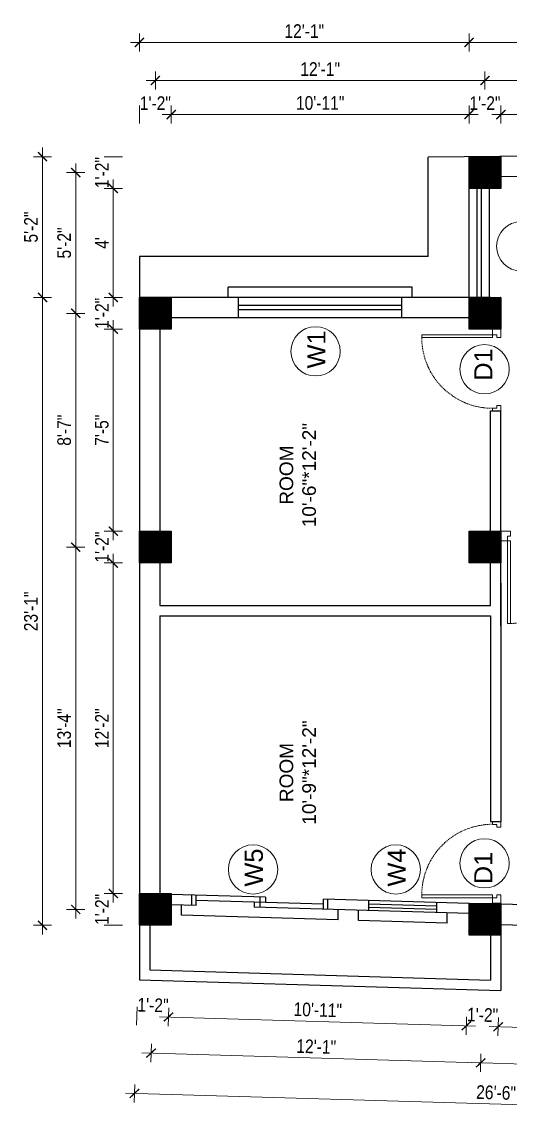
# Model space of a CAD drawing. Header units: inches. Extents: x -9985691 to 3643, y -3270716 to 4788.
# Drawn here: x -4968223.1 to -4968007.9, y -3264333.7 to -3263848.1 of the extents above; entities that cross this region are included whole.
import ezdxf

# ---------------------------------------------------------------- set-up
doc = ezdxf.new("R2010")
doc.units = ezdxf.units.IN
doc.header["$LTSCALE"] = 2
doc.header["$MEASUREMENT"] = 0
doc.header["$PDMODE"] = 34
doc.linetypes.add('HIDDEN', pattern=[0.375, 0.25, -0.125])
doc.layers.get('0').update_dxf_attribs({"linetype": 'CONTINUOUS'})
doc.layers.get('DEFPOINTS').update_dxf_attribs({"color": 141, "linetype": 'CONTINUOUS'})
doc.layers.add('A-Hatch', color=7, linetype='CONTINUOUS')
for name, color, linetype, lineweight in [('Annotate-Lite.w', 177, 'CONTINUOUS', 9), ('DIM 1-100', 4, 'CONTINUOUS', 13), ('Door-Window.w', 4, 'CONTINUOUS', 15), ('TEXT', 181, 'CONTINUOUS', 25)]:
    doc.layers.add(name, color=color, linetype=linetype, lineweight=lineweight)
doc.styles.add('arial.', font='arial.ttf')
doc.styles.add('gaurav', font='arial.ttf')
doc.styles.get("Standard").update_dxf_attribs({"font": 'ARIALN.TTF'})
doc.dimstyles.new('1 by 96', dxfattribs={"dimtxt": 6, "dimasz": 4, "dimexe": 4, "dimexo": 4, "dimgap": 2, "dimtad": 1, "dimdec": 0, "dimzin": 0, "dimdsep": 46, "dimlunit": 4, "dimtxsty": 'Standard', "dimblk": 'ARCHTICK', "dimcen": 0, "dimdle": 4, "dimadec": 0, "dimazin": 0, "dimtfac": 1, "dimtdec": 0, "dimtix": 1, "dimtofl": 0, "dimtmove": 1, "dimatfit": 3, "dimldrblk": 'ARCHTICK', "dimfxl": 4, "dimfxlon": 1, "dimtolj": 1, "dimtzin": 0, "dimlwd": -1, "dimlwe": -1, "dimarcsym": 0})

# ---------------------------------------------------------------- blocks, each defined once
blk = doc.blocks.new('3-0')
at = {"ltscale": 3}
for p, q in [((11063.05, 10097.68), (11065.97, 10099.9)), ((11065.25, 10097.81), (11066.71, 10098.92)), ((11065.97, 10099.9), (11066.71, 10098.92)), ((11063.05, 10097.68), (11064.53, 10095.73)), ((11065.99, 10096.84), (11064.53, 10095.73)), ((11065.99, 10096.84), (11065.25, 10097.81)), ((11085.5, 10074.13), (11110.32, 10092.96)), ((11086.24, 10073.15), (11111.05, 10091.97)), ((11111.05, 10091.97), (11110.32, 10092.96)), ((11086.24, 10073.15), (11085.5, 10074.13)), ((11084.04, 10073.02), (11082.57, 10071.91)), ((11082.57, 10071.91), (11084.79, 10068.98)), ((11084.04, 10073.02), (11084.78, 10072.04)), ((11084.78, 10072.04), (11086.24, 10073.15)), ((11084.79, 10068.98), (11087.72, 10071.2)), ((11087.72, 10071.2), (11086.24, 10073.15))]:
    blk.add_line(p, q, dxfattribs=at)
at = {"layer": 'Door-Window.w', "color": 9, "linetype": 'HIDDEN', "lineweight": 18}
blk.add_arc((11085.5, 10074.13), 31.16, 37.1906, 127.1465, dxfattribs=at)
blk = doc.blocks.new('*D837')
at = {"layer": 'DEFPOINTS', "color": 0, "ltscale": 0.5, "transparency": 16777216}
for p in [(-4968182.96, -3264232.14), (-4968171.43, -3264232.14), (-4968171.43, -3264246.14)]:
    blk.add_point(p, dxfattribs=at)
at = {"layer": 'DIM 1-100', "color": 0, "ltscale": 0.5, "transparency": 16777216}
for p, q in [((-4968178.96, -3264232.14), (-4968186.96, -3264232.14)), ((-4968178.96, -3264246.14), (-4968186.96, -3264246.14))]:
    blk.add_line(p, q, dxfattribs=at)
at = {"layer": 'DIM 1-100', "color": 0, "ltscale": 0.5, "transparency": 16777216, "insert": (-4968187.97, -3264239.14), "char_height": 6, "attachment_point": 5, "rotation": 90}
blk.add_mtext('\\A1;1\'-2"', dxfattribs=at)
blk = doc.blocks.new('_ArchTick')
at = {"color": 0, "linetype": 'ByBlock', "const_width": 0.15}
blk.add_lwpolyline([(-0.5, -0.5), (0.5, 0.5)], dxfattribs=at)
blk = doc.blocks.new('*D838')
at = {"layer": 'DEFPOINTS', "color": 0, "ltscale": 0.5, "transparency": 16777216}
for p in [(-4968182.96, -3264086.5), (-4968171.43, -3264086.5), (-4968171.43, -3264232.14)]:
    blk.add_point(p, dxfattribs=at)
at = {"layer": 'DIM 1-100', "color": 0, "ltscale": 0.5, "transparency": 16777216}
for p, q in [((-4968182.96, -3264236.14), (-4968182.96, -3264082.5)), ((-4968178.96, -3264086.5), (-4968186.96, -3264086.5)), ((-4968178.96, -3264232.14), (-4968186.96, -3264232.14))]:
    blk.add_line(p, q, dxfattribs=at)
at = {"layer": 'DIM 1-100', "color": 0, "ltscale": 0.5, "transparency": 16777216, "xscale": 4, "yscale": 4, "zscale": 4}
for p, rotation in [((-4968182.96, -3264086.5), 90), ((-4968182.96, -3264232.14), 270)]:
    blk.add_blockref('_ArchTick', p, dxfattribs=dict(at, rotation=rotation))
at = {"layer": 'DIM 1-100', "color": 0, "ltscale": 0.5, "transparency": 16777216, "insert": (-4968187.97, -3264159.32), "char_height": 6, "attachment_point": 5, "rotation": 90}
blk.add_mtext('\\A1;12\'-2"', dxfattribs=at)
blk = doc.blocks.new('*D839')
at = {"layer": 'DEFPOINTS', "color": 0, "ltscale": 0.5, "transparency": 16777216}
for p in [(-4968182.96, -3264072.5), (-4968171.43, -3264072.5), (-4968171.43, -3264086.5)]:
    blk.add_point(p, dxfattribs=at)
at = {"layer": 'DIM 1-100', "color": 0, "ltscale": 0.5, "transparency": 16777216}
for p, q in [((-4968178.96, -3264072.5), (-4968186.96, -3264072.5)), ((-4968178.96, -3264086.5), (-4968186.96, -3264086.5))]:
    blk.add_line(p, q, dxfattribs=at)
at = {"layer": 'DIM 1-100', "color": 0, "ltscale": 0.5, "transparency": 16777216, "insert": (-4968187.97, -3264079.5), "char_height": 6, "attachment_point": 5, "rotation": 90}
blk.add_mtext('\\A1;1\'-2"', dxfattribs=at)
blk = doc.blocks.new('*D840')
at = {"layer": 'DEFPOINTS', "color": 0, "ltscale": 0.5, "transparency": 16777216}
for p in [(-4968182.96, -3263983.5), (-4968171.43, -3263983.5), (-4968171.43, -3264072.5)]:
    blk.add_point(p, dxfattribs=at)
at = {"layer": 'DIM 1-100', "color": 0, "ltscale": 0.5, "transparency": 16777216}
for p, q in [((-4968182.96, -3264076.5), (-4968182.96, -3263979.5)), ((-4968178.96, -3263983.5), (-4968186.96, -3263983.5)), ((-4968178.96, -3264072.5), (-4968186.96, -3264072.5))]:
    blk.add_line(p, q, dxfattribs=at)
at = {"layer": 'DIM 1-100', "color": 0, "ltscale": 0.5, "transparency": 16777216, "xscale": 4, "yscale": 4, "zscale": 4}
for p, rotation in [((-4968182.96, -3263983.5), 90), ((-4968182.96, -3264072.5), 270)]:
    blk.add_blockref('_ArchTick', p, dxfattribs=dict(at, rotation=rotation))
at = {"layer": 'DIM 1-100', "color": 0, "ltscale": 0.5, "transparency": 16777216, "insert": (-4968188.01, -3264028), "char_height": 6, "attachment_point": 5, "rotation": 90}
blk.add_mtext('\\A1;7\'-5"', dxfattribs=at)
blk = doc.blocks.new('*D841')
at = {"layer": 'DEFPOINTS', "color": 0, "ltscale": 0.5, "transparency": 16777216}
for p in [(-4968182.96, -3263969.5), (-4968171.43, -3263969.5), (-4968171.43, -3263983.5)]:
    blk.add_point(p, dxfattribs=at)
at = {"layer": 'DIM 1-100', "color": 0, "ltscale": 0.5, "transparency": 16777216}
for p, q in [((-4968178.96, -3263969.5), (-4968186.96, -3263969.5)), ((-4968178.96, -3263983.5), (-4968186.96, -3263983.5))]:
    blk.add_line(p, q, dxfattribs=at)
at = {"layer": 'DIM 1-100', "color": 0, "ltscale": 0.5, "transparency": 16777216, "insert": (-4968187.97, -3263976.5), "char_height": 6, "attachment_point": 5, "rotation": 90}
blk.add_mtext('\\A1;1\'-2"', dxfattribs=at)
blk = doc.blocks.new('*D842')
at = {"layer": 'DEFPOINTS', "color": 0, "ltscale": 0.5, "transparency": 16777216}
for p in [(-4968182.96, -3263921.48), (-4968026.3, -3263921.48), (-4968171.43, -3263969.5)]:
    blk.add_point(p, dxfattribs=at)
at = {"layer": 'DIM 1-100', "color": 0, "ltscale": 0.5, "transparency": 16777216}
for p, q in [((-4968182.96, -3263973.5), (-4968182.96, -3263917.48)), ((-4968178.96, -3263921.48), (-4968186.96, -3263921.48)), ((-4968178.96, -3263969.5), (-4968186.96, -3263969.5))]:
    blk.add_line(p, q, dxfattribs=at)
at = {"layer": 'DIM 1-100', "color": 0, "ltscale": 0.5, "transparency": 16777216, "xscale": 4, "yscale": 4, "zscale": 4}
for p, rotation in [((-4968182.96, -3263921.48), 90), ((-4968182.96, -3263969.5), 270)]:
    blk.add_blockref('_ArchTick', p, dxfattribs=dict(at, rotation=rotation))
at = {"layer": 'DIM 1-100', "color": 0, "ltscale": 0.5, "transparency": 16777216, "insert": (-4968187.96, -3263945.49), "char_height": 6, "attachment_point": 5, "rotation": 90}
blk.add_mtext("\\A1;4'", dxfattribs=at)
blk = doc.blocks.new('*D843')
at = {"layer": 'DEFPOINTS', "color": 0, "ltscale": 0.5, "transparency": 16777216}
for p in [(-4968182.96, -3263907.48), (-4968026.3, -3263907.48), (-4968026.3, -3263921.48)]:
    blk.add_point(p, dxfattribs=at)
at = {"layer": 'DIM 1-100', "color": 0, "ltscale": 0.5, "transparency": 16777216}
for p, q in [((-4968178.96, -3263907.48), (-4968186.96, -3263907.48)), ((-4968178.96, -3263921.48), (-4968186.96, -3263921.48))]:
    blk.add_line(p, q, dxfattribs=at)
at = {"layer": 'DIM 1-100', "color": 0, "ltscale": 0.5, "transparency": 16777216, "insert": (-4968187.97, -3263914.48), "char_height": 6, "attachment_point": 5, "rotation": 90}
blk.add_mtext('\\A1;1\'-2"', dxfattribs=at)
blk = doc.blocks.new('*D844')
at = {"layer": 'DEFPOINTS', "color": 0, "ltscale": 0.5, "transparency": 16777216}
for p in [(-4968199.49, -3264079.5), (-4968164.43, -3264079.5), (-4968164.43, -3264239.14)]:
    blk.add_point(p, dxfattribs=at)
at = {"layer": 'DIM 1-100', "color": 0, "ltscale": 0.5, "transparency": 16777216}
for p, q in [((-4968195.49, -3264079.5), (-4968203.49, -3264079.5)), ((-4968199.49, -3264243.14), (-4968199.49, -3264075.5)), ((-4968195.49, -3264239.14), (-4968203.49, -3264239.14))]:
    blk.add_line(p, q, dxfattribs=at)
at = {"layer": 'DIM 1-100', "color": 0, "ltscale": 0.5, "transparency": 16777216, "xscale": 4, "yscale": 4, "zscale": 4}
for p, rotation in [((-4968199.49, -3264079.5), 90), ((-4968199.49, -3264239.14), 270)]:
    blk.add_blockref('_ArchTick', p, dxfattribs=dict(at, rotation=rotation))
at = {"layer": 'DIM 1-100', "color": 0, "ltscale": 0.5, "transparency": 16777216, "insert": (-4968204.55, -3264159.32), "char_height": 6, "attachment_point": 5, "rotation": 90}
blk.add_mtext('\\A1;13\'-4"', dxfattribs=at)
blk = doc.blocks.new('*D845')
at = {"layer": 'DEFPOINTS', "color": 0, "ltscale": 0.5, "transparency": 16777216}
for p in [(-4968199.49, -3263976.5), (-4968164.43, -3263976.5), (-4968164.43, -3264079.5)]:
    blk.add_point(p, dxfattribs=at)
at = {"layer": 'DIM 1-100', "color": 0, "ltscale": 0.5, "transparency": 16777216}
for p, q in [((-4968199.49, -3264083.5), (-4968199.49, -3263972.5)), ((-4968195.49, -3263976.5), (-4968203.49, -3263976.5)), ((-4968195.49, -3264079.5), (-4968203.49, -3264079.5))]:
    blk.add_line(p, q, dxfattribs=at)
at = {"layer": 'DIM 1-100', "color": 0, "ltscale": 0.5, "transparency": 16777216, "xscale": 4, "yscale": 4, "zscale": 4}
for p, rotation in [((-4968199.49, -3263976.5), 90), ((-4968199.49, -3264079.5), 270)]:
    blk.add_blockref('_ArchTick', p, dxfattribs=dict(at, rotation=rotation))
at = {"layer": 'DIM 1-100', "color": 0, "ltscale": 0.5, "transparency": 16777216, "insert": (-4968204.55, -3264028), "char_height": 6, "attachment_point": 5, "rotation": 90}
blk.add_mtext('\\A1;8\'-7"', dxfattribs=at)
blk = doc.blocks.new('*D846')
at = {"layer": 'DEFPOINTS', "color": 0, "ltscale": 0.5, "transparency": 16777216}
for p in [(-4968199.49, -3263914.48), (-4968019.3, -3263914.48), (-4968164.43, -3263976.5)]:
    blk.add_point(p, dxfattribs=at)
at = {"layer": 'DIM 1-100', "color": 0, "ltscale": 0.5, "transparency": 16777216}
for p, q in [((-4968195.49, -3263914.48), (-4968203.49, -3263914.48)), ((-4968199.49, -3263980.5), (-4968199.49, -3263910.48)), ((-4968195.49, -3263976.5), (-4968203.49, -3263976.5))]:
    blk.add_line(p, q, dxfattribs=at)
at = {"layer": 'DIM 1-100', "color": 0, "ltscale": 0.5, "transparency": 16777216, "xscale": 4, "yscale": 4, "zscale": 4}
for p, rotation in [((-4968199.49, -3263914.48), 90), ((-4968199.49, -3263976.5), 270)]:
    blk.add_blockref('_ArchTick', p, dxfattribs=dict(at, rotation=rotation))
at = {"layer": 'DIM 1-100', "color": 0, "ltscale": 0.5, "transparency": 16777216, "insert": (-4968204.55, -3263945.49), "char_height": 6, "attachment_point": 5, "rotation": 90}
blk.add_mtext('\\A1;5\'-2"', dxfattribs=at)
blk = doc.blocks.new('*D847')
at = {"layer": 'DEFPOINTS', "color": 0, "ltscale": 0.5, "transparency": 16777216}
for p in [(-4968171.43, -3263969.5), (-4968214.12, -3264246.14), (-4968171.43, -3264246.14)]:
    blk.add_point(p, dxfattribs=at)
at = {"layer": 'DIM 1-100', "color": 0, "ltscale": 0.5, "transparency": 16777216}
for p, q in [((-4968214.12, -3263965.5), (-4968214.12, -3264250.14)), ((-4968210.12, -3263969.5), (-4968218.12, -3263969.5)), ((-4968210.12, -3264246.14), (-4968218.12, -3264246.14))]:
    blk.add_line(p, q, dxfattribs=at)
at = {"layer": 'DIM 1-100', "color": 0, "ltscale": 0.5, "transparency": 16777216, "xscale": 4, "yscale": 4, "zscale": 4}
for p, rotation in [((-4968214.12, -3263969.5), 90), ((-4968214.12, -3264246.14), 270)]:
    blk.add_blockref('_ArchTick', p, dxfattribs=dict(at, rotation=rotation))
at = {"layer": 'DIM 1-100', "color": 0, "ltscale": 0.5, "transparency": 16777216, "insert": (-4968219.19, -3264107.82), "char_height": 6, "attachment_point": 5, "rotation": 90}
blk.add_mtext('\\A1;23\'-1"', dxfattribs=at)
blk = doc.blocks.new('*D848')
at = {"layer": 'DEFPOINTS', "color": 0, "ltscale": 0.5, "transparency": 16777216}
for p in [(-4968214.12, -3263907.48), (-4968026.3, -3263907.48), (-4968171.43, -3263969.5)]:
    blk.add_point(p, dxfattribs=at)
at = {"layer": 'DIM 1-100', "color": 0, "ltscale": 0.5, "transparency": 16777216}
for p, q in [((-4968214.12, -3263973.5), (-4968214.12, -3263903.48)), ((-4968210.12, -3263907.48), (-4968218.12, -3263907.48)), ((-4968210.12, -3263969.5), (-4968218.12, -3263969.5))]:
    blk.add_line(p, q, dxfattribs=at)
at = {"layer": 'DIM 1-100', "color": 0, "ltscale": 0.5, "transparency": 16777216, "xscale": 4, "yscale": 4, "zscale": 4}
for p, rotation in [((-4968214.12, -3263907.48), 90), ((-4968214.12, -3263969.5), 270)]:
    blk.add_blockref('_ArchTick', p, dxfattribs=dict(at, rotation=rotation))
at = {"layer": 'DIM 1-100', "color": 0, "ltscale": 0.5, "transparency": 16777216, "insert": (-4968219.19, -3263938.49), "char_height": 6, "attachment_point": 5, "rotation": 90}
blk.add_mtext('\\A1;5\'-2"', dxfattribs=at)
blk = doc.blocks.new('*D849')
at = {"layer": 'DEFPOINTS', "color": 0, "ltscale": 0.5, "transparency": 16777216}
for p in [(-4968026.3, -3264250.46), (-4968012.3, -3264250.87), (-4968027.49, -3264290.42)]:
    blk.add_point(p, dxfattribs=at)
at = {"layer": 'DIM 1-100', "color": 0, "ltscale": 0.5, "transparency": 16777216}
for p, q in [((-4968027.37, -3264286.42), (-4968027.61, -3264294.42)), ((-4968013.37, -3264286.83), (-4968013.61, -3264294.83))]:
    blk.add_line(p, q, dxfattribs=at)
at = {"layer": 'DIM 1-100', "color": 0, "ltscale": 0.5, "transparency": 16777216, "insert": (-4968020.34, -3264285.61), "char_height": 6, "attachment_point": 5, "rotation": 358.2969}
blk.add_mtext('\\A1;1\'-2"', dxfattribs=at)
blk = doc.blocks.new('*D850')
at = {"layer": 'DEFPOINTS', "color": 0, "ltscale": 0.5, "transparency": 16777216}
for p in [(-4968012.3, -3264250.87), (-4967867.3, -3264255.19), (-4967868.49, -3264295.14)]:
    blk.add_point(p, dxfattribs=at)
at = {"layer": 'DIM 1-100', "color": 0, "ltscale": 0.5, "transparency": 16777216}
for p, q in [((-4968013.37, -3264286.83), (-4968013.61, -3264294.83)), ((-4968017.48, -3264290.71), (-4967864.49, -3264295.26)), ((-4967868.37, -3264291.15), (-4967868.61, -3264299.14))]:
    blk.add_line(p, q, dxfattribs=at)
at = {"layer": 'DIM 1-100', "color": 0, "ltscale": 0.5, "transparency": 16777216, "xscale": 4, "yscale": 4, "zscale": 4}
for p, rotation in [((-4968013.49, -3264290.83), 178.2968649636043), ((-4967868.49, -3264295.14), 358.2968649636043)]:
    blk.add_blockref('_ArchTick', p, dxfattribs=dict(at, rotation=rotation))
at = {"layer": 'DIM 1-100', "color": 0, "ltscale": 0.5, "transparency": 16777216, "insert": (-4967940.84, -3264287.98), "char_height": 6, "attachment_point": 5, "rotation": 358.2969}
blk.add_mtext('\\A1;12\'-1"', dxfattribs=at)
blk = doc.blocks.new('*D852')
at = {"layer": 'DEFPOINTS', "color": 0, "ltscale": 0.5, "transparency": 16777216}
for p in [(-4968157.43, -3264246.14), (-4968026.3, -3264250.46), (-4968158.63, -3264286.52)]:
    blk.add_point(p, dxfattribs=at)
at = {"layer": 'DIM 1-100', "color": 0, "ltscale": 0.5, "transparency": 16777216}
for p, q in [((-4968158.51, -3264282.52), (-4968158.74, -3264290.52)), ((-4968023.49, -3264290.54), (-4968162.62, -3264286.4)), ((-4968027.37, -3264286.42), (-4968027.61, -3264294.42))]:
    blk.add_line(p, q, dxfattribs=at)
at = {"layer": 'DIM 1-100', "color": 0, "ltscale": 0.5, "transparency": 16777216, "xscale": 4, "yscale": 4, "zscale": 4}
for p, rotation in [((-4968158.63, -3264286.52), 178.2968649636043), ((-4968027.49, -3264290.42), 358.2968649636043)]:
    blk.add_blockref('_ArchTick', p, dxfattribs=dict(at, rotation=rotation))
at = {"layer": 'DIM 1-100', "color": 0, "ltscale": 0.5, "transparency": 16777216, "insert": (-4968092.91, -3264283.41), "char_height": 6, "attachment_point": 5, "rotation": 358.2969}
blk.add_mtext('\\A1;10\'-11"', dxfattribs=at)
blk = doc.blocks.new('*D853')
at = {"layer": 'DEFPOINTS', "color": 0, "ltscale": 0.5, "transparency": 16777216}
for p in [(-4968171.43, -3264246.14), (-4968157.43, -3264246.14), (-4968172.61, -3264286.1)]:
    blk.add_point(p, dxfattribs=at)
at = {"layer": 'DIM 1-100', "color": 0, "ltscale": 0.5, "transparency": 16777216}
for p, q in [((-4968172.49, -3264282.1), (-4968172.73, -3264290.1)), ((-4968158.51, -3264282.52), (-4968158.74, -3264290.52))]:
    blk.add_line(p, q, dxfattribs=at)
at = {"layer": 'DIM 1-100', "color": 0, "ltscale": 0.5, "transparency": 16777216, "insert": (-4968165.47, -3264281.3), "char_height": 6, "attachment_point": 5, "rotation": 358.2969}
blk.add_mtext('\\A1;1\'-2"', dxfattribs=at)
blk = doc.blocks.new('*D854')
at = {"layer": 'DEFPOINTS', "color": 0, "ltscale": 0.5, "transparency": 16777216}
for p in [(-4968019.3, -3264243.46), (-4967860.3, -3264248.19), (-4968021.18, -3264306.74)]:
    blk.add_point(p, dxfattribs=at)
at = {"layer": 'DIM 1-100', "color": 0, "ltscale": 0.5, "transparency": 16777216}
for p, q in [((-4968021.06, -3264302.74), (-4968021.3, -3264310.74)), ((-4967858.18, -3264311.59), (-4968025.18, -3264306.62)), ((-4967862.06, -3264307.47), (-4967862.3, -3264315.47))]:
    blk.add_line(p, q, dxfattribs=at)
at = {"layer": 'DIM 1-100', "color": 0, "ltscale": 0.5, "transparency": 16777216, "xscale": 4, "yscale": 4, "zscale": 4}
for p, rotation in [((-4968021.18, -3264306.74), 178.2968649667786), ((-4967862.18, -3264311.47), 358.2968649667786)]:
    blk.add_blockref('_ArchTick', p, dxfattribs=dict(at, rotation=rotation))
at = {"layer": 'DIM 1-100', "color": 0, "ltscale": 0.5, "transparency": 16777216, "insert": (-4967941.53, -3264304.04), "char_height": 6, "attachment_point": 5, "rotation": 358.2969}
blk.add_mtext('\\A1;13\'-3"', dxfattribs=at)
blk = doc.blocks.new('*D855')
at = {"layer": 'DEFPOINTS', "color": 0, "ltscale": 0.5, "transparency": 16777216}
for p in [(-4968164.43, -3264239.14), (-4968019.3, -3264243.46), (-4968166.31, -3264302.43)]:
    blk.add_point(p, dxfattribs=at)
at = {"layer": 'DIM 1-100', "color": 0, "ltscale": 0.5, "transparency": 16777216}
for p, q in [((-4968166.19, -3264298.43), (-4968166.43, -3264306.42)), ((-4968017.18, -3264306.86), (-4968170.31, -3264302.31)), ((-4968021.06, -3264302.74), (-4968021.3, -3264310.74))]:
    blk.add_line(p, q, dxfattribs=at)
at = {"layer": 'DIM 1-100', "color": 0, "ltscale": 0.5, "transparency": 16777216, "xscale": 4, "yscale": 4, "zscale": 4}
for p, rotation in [((-4968166.31, -3264302.43), 178.2968649636043), ((-4968021.18, -3264306.74), 358.2968649636043)]:
    blk.add_blockref('_ArchTick', p, dxfattribs=dict(at, rotation=rotation))
at = {"layer": 'DIM 1-100', "color": 0, "ltscale": 0.5, "transparency": 16777216, "insert": (-4968093.59, -3264299.57), "char_height": 6, "attachment_point": 5, "rotation": 358.2969}
blk.add_mtext('\\A1;12\'-1"', dxfattribs=at)
blk = doc.blocks.new('*D856')
at = {"layer": 'DEFPOINTS', "color": 0, "ltscale": 0.5, "transparency": 16777216}
for p in [(-4968171.43, -3264246.14), (-4967853.3, -3264255.6), (-4967855.5, -3264329.67)]:
    blk.add_point(p, dxfattribs=at)
at = {"layer": 'DIM 1-100', "color": 0, "ltscale": 0.5, "transparency": 16777216}
for p, q in [((-4968173.51, -3264316.21), (-4968173.75, -3264324.21)), ((-4968177.63, -3264320.09), (-4967851.5, -3264329.79)), ((-4967855.38, -3264325.67), (-4967855.62, -3264333.67))]:
    blk.add_line(p, q, dxfattribs=at)
at = {"layer": 'DIM 1-100', "color": 0, "ltscale": 0.5, "transparency": 16777216, "xscale": 4, "yscale": 4, "zscale": 4}
for p, rotation in [((-4968173.63, -3264320.21), 178.2968649667986), ((-4967855.5, -3264329.67), 358.2968649667986)]:
    blk.add_blockref('_ArchTick', p, dxfattribs=dict(at, rotation=rotation))
at = {"layer": 'DIM 1-100', "color": 0, "ltscale": 0.5, "transparency": 16777216, "insert": (-4968014.41, -3264319.88), "char_height": 6, "attachment_point": 5, "rotation": 358.2969}
blk.add_mtext('\\A1;26\'-6"', dxfattribs=at)
blk = doc.blocks.new('*D866')
at = {"layer": 'DEFPOINTS', "color": 0, "ltscale": 0.5, "transparency": 16777216}
for p in [(-4968012.3, -3263888.9), (-4968012.3, -3263907.48), (-4967867.3, -3263906.25)]:
    blk.add_point(p, dxfattribs=at)
at = {"layer": 'DIM 1-100', "color": 0, "ltscale": 0.5, "transparency": 16777216}
for p, q in [((-4968012.3, -3263892.9), (-4968012.3, -3263884.9)), ((-4967867.3, -3263892.9), (-4967867.3, -3263884.9)), ((-4967863.3, -3263888.9), (-4968016.3, -3263888.9))]:
    blk.add_line(p, q, dxfattribs=at)
at = {"layer": 'DIM 1-100', "color": 0, "ltscale": 0.5, "transparency": 16777216, "xscale": 4, "yscale": 4, "zscale": 4, "rotation": 180}
blk.add_blockref('_ArchTick', (-4968012.3, -3263888.9), dxfattribs=at)
at = {"layer": 'DIM 1-100', "color": 0, "ltscale": 0.5, "transparency": 16777216, "xscale": 4, "yscale": 4, "zscale": 4}
blk.add_blockref('_ArchTick', (-4967867.3, -3263888.9), dxfattribs=at)
at = {"layer": 'DIM 1-100', "color": 0, "ltscale": 0.5, "transparency": 16777216, "insert": (-4967939.8, -3263883.89), "char_height": 6, "attachment_point": 5}
blk.add_mtext('\\A1;12\'-1"', dxfattribs=at)
blk = doc.blocks.new('*D867')
at = {"layer": 'DEFPOINTS', "color": 0, "ltscale": 0.5, "transparency": 16777216}
for p in [(-4968026.3, -3263888.9), (-4968026.3, -3263907.48), (-4968012.3, -3263907.48)]:
    blk.add_point(p, dxfattribs=at)
at = {"layer": 'DIM 1-100', "color": 0, "ltscale": 0.5, "transparency": 16777216}
for p, q in [((-4968026.3, -3263892.9), (-4968026.3, -3263884.9)), ((-4968012.3, -3263892.9), (-4968012.3, -3263884.9))]:
    blk.add_line(p, q, dxfattribs=at)
at = {"layer": 'DIM 1-100', "color": 0, "ltscale": 0.5, "transparency": 16777216, "insert": (-4968019.3, -3263883.89), "char_height": 6, "attachment_point": 5}
blk.add_mtext('\\A1;1\'-2"', dxfattribs=at)
blk = doc.blocks.new('*D868')
at = {"layer": 'DEFPOINTS', "color": 0, "ltscale": 0.5, "transparency": 16777216}
for p in [(-4968157.43, -3263888.9), (-4968026.3, -3263907.48), (-4968157.43, -3263969.5)]:
    blk.add_point(p, dxfattribs=at)
at = {"layer": 'DIM 1-100', "color": 0, "ltscale": 0.5, "transparency": 16777216}
for p, q in [((-4968157.43, -3263892.9), (-4968157.43, -3263884.9)), ((-4968026.3, -3263892.9), (-4968026.3, -3263884.9)), ((-4968022.3, -3263888.9), (-4968161.43, -3263888.9))]:
    blk.add_line(p, q, dxfattribs=at)
at = {"layer": 'DIM 1-100', "color": 0, "ltscale": 0.5, "transparency": 16777216, "xscale": 4, "yscale": 4, "zscale": 4, "rotation": 180}
blk.add_blockref('_ArchTick', (-4968157.43, -3263888.9), dxfattribs=at)
at = {"layer": 'DIM 1-100', "color": 0, "ltscale": 0.5, "transparency": 16777216, "xscale": 4, "yscale": 4, "zscale": 4}
blk.add_blockref('_ArchTick', (-4968026.3, -3263888.9), dxfattribs=at)
at = {"layer": 'DIM 1-100', "color": 0, "ltscale": 0.5, "transparency": 16777216, "insert": (-4968091.86, -3263883.84), "char_height": 6, "attachment_point": 5}
blk.add_mtext('\\A1;10\'-11"', dxfattribs=at)
blk = doc.blocks.new('*D869')
at = {"layer": 'DEFPOINTS', "color": 0, "ltscale": 0.5, "transparency": 16777216}
for p in [(-4968171.43, -3263888.9), (-4968171.43, -3263969.5), (-4968157.43, -3263969.5)]:
    blk.add_point(p, dxfattribs=at)
at = {"layer": 'DIM 1-100', "color": 0, "ltscale": 0.5, "transparency": 16777216}
for p, q in [((-4968171.43, -3263892.9), (-4968171.43, -3263884.9)), ((-4968157.43, -3263892.9), (-4968157.43, -3263884.9))]:
    blk.add_line(p, q, dxfattribs=at)
at = {"layer": 'DIM 1-100', "color": 0, "ltscale": 0.5, "transparency": 16777216, "insert": (-4968164.43, -3263883.89), "char_height": 6, "attachment_point": 5}
blk.add_mtext('\\A1;1\'-2"', dxfattribs=at)
blk = doc.blocks.new('*D870')
at = {"layer": 'DEFPOINTS', "color": 0, "ltscale": 0.5, "transparency": 16777216}
for p in [(-4968019.3, -3263873.88), (-4968019.3, -3263914.48), (-4967860.3, -3263913.25)]:
    blk.add_point(p, dxfattribs=at)
at = {"layer": 'DIM 1-100', "color": 0, "ltscale": 0.5, "transparency": 16777216}
for p, q in [((-4968019.3, -3263877.88), (-4968019.3, -3263869.88)), ((-4967860.3, -3263877.88), (-4967860.3, -3263869.88)), ((-4967856.3, -3263873.88), (-4968023.3, -3263873.88))]:
    blk.add_line(p, q, dxfattribs=at)
at = {"layer": 'DIM 1-100', "color": 0, "ltscale": 0.5, "transparency": 16777216, "xscale": 4, "yscale": 4, "zscale": 4, "rotation": 180}
blk.add_blockref('_ArchTick', (-4968019.3, -3263873.88), dxfattribs=at)
at = {"layer": 'DIM 1-100', "color": 0, "ltscale": 0.5, "transparency": 16777216, "xscale": 4, "yscale": 4, "zscale": 4}
blk.add_blockref('_ArchTick', (-4967860.3, -3263873.88), dxfattribs=at)
at = {"layer": 'DIM 1-100', "color": 0, "ltscale": 0.5, "transparency": 16777216, "insert": (-4967939.8, -3263868.81), "char_height": 6, "attachment_point": 5}
blk.add_mtext('\\A1;13\'-3"', dxfattribs=at)
blk = doc.blocks.new('*D871')
at = {"layer": 'DEFPOINTS', "color": 0, "ltscale": 0.5, "transparency": 16777216}
for p in [(-4968164.43, -3263873.88), (-4968019.3, -3263914.48), (-4968164.43, -3263976.5)]:
    blk.add_point(p, dxfattribs=at)
at = {"layer": 'DIM 1-100', "color": 0, "ltscale": 0.5, "transparency": 16777216}
for p, q in [((-4968164.43, -3263877.88), (-4968164.43, -3263869.88)), ((-4968019.3, -3263877.88), (-4968019.3, -3263869.88)), ((-4968015.3, -3263873.88), (-4968168.43, -3263873.88))]:
    blk.add_line(p, q, dxfattribs=at)
at = {"layer": 'DIM 1-100', "color": 0, "ltscale": 0.5, "transparency": 16777216, "xscale": 4, "yscale": 4, "zscale": 4, "rotation": 180}
blk.add_blockref('_ArchTick', (-4968164.43, -3263873.88), dxfattribs=at)
at = {"layer": 'DIM 1-100', "color": 0, "ltscale": 0.5, "transparency": 16777216, "xscale": 4, "yscale": 4, "zscale": 4}
blk.add_blockref('_ArchTick', (-4968019.3, -3263873.88), dxfattribs=at)
at = {"layer": 'DIM 1-100', "color": 0, "ltscale": 0.5, "transparency": 16777216, "insert": (-4968091.86, -3263868.86), "char_height": 6, "attachment_point": 5}
blk.add_mtext('\\A1;12\'-1"', dxfattribs=at)
blk = doc.blocks.new('*D872')
at = {"layer": 'DEFPOINTS', "color": 0, "ltscale": 0.5, "transparency": 16777216}
for p in [(-4968026.3, -3263857.15), (-4968026.3, -3263907.48), (-4967853.3, -3263906.15)]:
    blk.add_point(p, dxfattribs=at)
at = {"layer": 'DIM 1-100', "color": 0, "ltscale": 0.5, "transparency": 16777216}
for p, q in [((-4968026.3, -3263861.15), (-4968026.3, -3263853.15)), ((-4967853.3, -3263861.15), (-4967853.3, -3263853.15)), ((-4967849.3, -3263857.15), (-4968030.3, -3263857.15))]:
    blk.add_line(p, q, dxfattribs=at)
at = {"layer": 'DIM 1-100', "color": 0, "ltscale": 0.5, "transparency": 16777216, "xscale": 4, "yscale": 4, "zscale": 4, "rotation": 180}
blk.add_blockref('_ArchTick', (-4968026.3, -3263857.15), dxfattribs=at)
at = {"layer": 'DIM 1-100', "color": 0, "ltscale": 0.5, "transparency": 16777216, "xscale": 4, "yscale": 4, "zscale": 4}
blk.add_blockref('_ArchTick', (-4967853.3, -3263857.15), dxfattribs=at)
at = {"layer": 'DIM 1-100', "color": 0, "ltscale": 0.5, "transparency": 16777216, "insert": (-4967939.8, -3263852.09), "char_height": 6, "attachment_point": 5}
blk.add_mtext('\\A1;14\'-5"', dxfattribs=at)
blk = doc.blocks.new('*D873')
at = {"layer": 'DEFPOINTS', "color": 0, "ltscale": 0.5, "transparency": 16777216}
for p in [(-4968171.43, -3263857.15), (-4968026.3, -3263907.48), (-4968171.43, -3263969.5)]:
    blk.add_point(p, dxfattribs=at)
at = {"layer": 'DIM 1-100', "color": 0, "ltscale": 0.5, "transparency": 16777216}
for p, q in [((-4968171.43, -3263861.15), (-4968171.43, -3263853.15)), ((-4968026.3, -3263861.15), (-4968026.3, -3263853.15)), ((-4968022.3, -3263857.15), (-4968175.43, -3263857.15))]:
    blk.add_line(p, q, dxfattribs=at)
at = {"layer": 'DIM 1-100', "color": 0, "ltscale": 0.5, "transparency": 16777216, "xscale": 4, "yscale": 4, "zscale": 4, "rotation": 180}
blk.add_blockref('_ArchTick', (-4968171.43, -3263857.15), dxfattribs=at)
at = {"layer": 'DIM 1-100', "color": 0, "ltscale": 0.5, "transparency": 16777216, "xscale": 4, "yscale": 4, "zscale": 4}
blk.add_blockref('_ArchTick', (-4968026.3, -3263857.15), dxfattribs=at)
at = {"layer": 'DIM 1-100', "color": 0, "ltscale": 0.5, "transparency": 16777216, "insert": (-4968098.86, -3263852.14), "char_height": 6, "attachment_point": 5}
blk.add_mtext('\\A1;12\'-1"', dxfattribs=at)

msp = doc.modelspace()

# ---------------------------------------------------------------- hatches: boundary and pattern name
at = {"layer": 'A-Hatch', "ltscale": 0.5}
h = msp.add_hatch(dxfattribs=at)
h.set_pattern_fill('ANSI31', color=256, angle=90)
h.set_pattern_definition([(135, (-8232697.6284, 1711187.40027), (-0.0883883476483, -0.0883883476483), [])])
h.paths.add_polyline_path([(-4968026.3, -3263907.48), (-4968026.3, -3263921.48), (-4968012.3, -3263921.48), (-4968012.3, -3263907.48)])
h = msp.add_hatch(dxfattribs=at)
h.set_pattern_fill('ANSI31', color=256, angle=90)
h.set_pattern_definition([(135, (-8232842.75536, 1711125.37442), (-0.0883883476483, -0.0883883476483), [])])
h.paths.add_polyline_path([(-4968171.43, -3263969.5), (-4968171.43, -3263983.5), (-4968157.43, -3263983.5), (-4968157.43, -3263969.5)])
h = msp.add_hatch(dxfattribs=at)
h.set_pattern_fill('ANSI31', color=256, angle=90)
h.set_pattern_definition([(135, (-8232697.6284, 1711125.37442), (-0.0883883476483, -0.0883883476483), [])])
h.paths.add_polyline_path([(-4968026.3, -3263969.5), (-4968026.3, -3263983.5), (-4968012.3, -3263983.5), (-4968012.3, -3263969.5)])
h = msp.add_hatch(dxfattribs=at)
h.set_pattern_fill('ANSI31', color=256, angle=90)
h.set_pattern_definition([(135, (-8232842.75536, 1711022.37442), (-0.0883883476483, -0.0883883476483), [])])
h.paths.add_polyline_path([(-4968171.43, -3264072.5), (-4968171.43, -3264086.5), (-4968157.43, -3264086.5), (-4968157.43, -3264072.5)])
h = msp.add_hatch(dxfattribs=at)
h.set_pattern_fill('ANSI31', color=256, angle=90)
h.set_pattern_definition([(135, (-8232697.6284, 1711022.37442), (-0.0883883476483, -0.0883883476483), [])])
h.paths.add_polyline_path([(-4968026.3, -3264072.5), (-4968026.3, -3264086.5), (-4968012.3, -3264086.5), (-4968012.3, -3264072.5)])
h = msp.add_hatch(dxfattribs=at)
h.set_pattern_fill('ANSI31', color=256, angle=90)
h.set_pattern_definition([(135, (-8232842.75536, 1710862.73425), (-0.0883883476483, -0.0883883476483), [])])
h.paths.add_polyline_path([(-4968171.43, -3264232.14), (-4968171.43, -3264246.14), (-4968157.43, -3264246.14), (-4968157.43, -3264232.14)])
h = msp.add_hatch(dxfattribs=at)
h.set_pattern_fill('ANSI31', color=256, angle=90)
h.set_pattern_definition([(135, (-8232697.6284, 1710858.41904), (-0.0883883476483, -0.0883883476483), [])])
h.paths.add_polyline_path([(-4968026.3, -3264236.46), (-4968026.3, -3264250.46), (-4968012.3, -3264250.46), (-4968012.3, -3264236.46)])

# ---------------------------------------------------------------- linework, layer by layer
at = {"ltscale": 0.5}
for p, q in [((-4967853.3, -3263906.15), (-4968044.3, -3263907.62)), ((-4968044.3, -3263951.5), (-4968044.3, -3263907.62)), ((-4967867.3, -3263915.25), (-4968012.3, -3263916.37)), ((-4968026.3, -3263969.5), (-4968026.3, -3263921.37)), ((-4968022.8, -3263969.5), (-4968022.8, -3263921.48)), ((-4968020.8, -3263969.5), (-4968020.8, -3263921.48)), ((-4968017.3, -3263969.5), (-4968017.3, -3263921.48)), ((-4968171.43, -3263951.5), (-4968171.43, -3264246.14)), ((-4968044.3, -3263951.5), (-4968171.43, -3263951.5)), ((-4968051.36, -3263965), (-4968132.36, -3263965)), ((-4968132.36, -3263969.5), (-4968132.36, -3263965)), ((-4968051.36, -3263969.5), (-4968051.36, -3263965)), ((-4968016.8, -3263969.5), (-4968171.43, -3263969.5)), ((-4968127.86, -3263978.5), (-4968127.86, -3263969.5)), ((-4968055.86, -3263973), (-4968127.86, -3263973)), ((-4968055.86, -3263978.5), (-4968055.86, -3263969.5)), ((-4968055.86, -3263975), (-4968127.86, -3263975)), ((-4968026.3, -3263978.5), (-4968157.43, -3263978.5)), ((-4968162.43, -3263983.5), (-4968162.43, -3264072.5)), ((-4968016.8, -3264072.5), (-4968016.8, -3264019.5)), ((-4968016.8, -3264019.5), (-4968012.3, -3264019.5)), ((-4968012.3, -3264114.25), (-4968012.3, -3264019.5)), ((-4968162.43, -3264086.5), (-4968162.43, -3264105.25)), ((-4968016.8, -3264105.25), (-4968016.8, -3264086.5)), ((-4968012.3, -3264095.33), (-4968012.3, -3264200.46)), ((-4968162.43, -3264105.25), (-4968016.8, -3264105.25)), ((-4968162.43, -3264109.75), (-4968162.43, -3264232.14)), ((-4968162.43, -3264109.75), (-4968016.8, -3264109.75)), ((-4968016.8, -3264109.75), (-4968016.8, -3264200.46)), ((-4968016.8, -3264200.46), (-4968012.3, -3264200.46)), ((-4968115.93, -3264233.79), (-4968157.43, -3264232.56)), ((-4968157.43, -3264237.06), (-4968157.43, -3264232.56)), ((-4968148.43, -3264237.33), (-4968148.43, -3264232.83)), ((-4968146.43, -3264237.39), (-4968146.43, -3264232.89)), ((-4968090.43, -3264236.8), (-4968146.43, -3264235.14)), ((-4968118.43, -3264233.72), (-4968118.43, -3264238.22)), ((-4968115.93, -3264233.79), (-4968115.93, -3264236.04)), ((-4968026.3, -3264236.46), (-4968090.43, -3264234.55)), ((-4968090.43, -3264239.05), (-4968090.43, -3264234.55)), ((-4968088.43, -3264239.11), (-4968088.43, -3264234.61)), ((-4968070.43, -3264239.65), (-4968070.43, -3264235.15)), ((-4968146.43, -3264237.39), (-4968157.43, -3264237.06)), ((-4968152.93, -3264241.7), (-4968152.93, -3264237.19)), ((-4968120.93, -3264235.9), (-4968120.93, -3264238.15)), ((-4968026.3, -3264240.96), (-4968120.93, -3264238.15)), ((-4968083.93, -3264243.75), (-4968083.93, -3264239.25)), ((-4968074.93, -3264244.02), (-4968074.93, -3264239.51)), ((-4968070.43, -3264236.65), (-4968040.43, -3264237.54)), ((-4968070.43, -3264238.15), (-4968040.43, -3264239.04)), ((-4968040.43, -3264240.54), (-4968040.43, -3264236.04)), ((-4967964.3, -3264238.3), (-4968012.3, -3264236.87)), ((-4968083.93, -3264243.75), (-4968152.93, -3264241.7)), ((-4968035.93, -3264245.18), (-4968074.93, -3264244.02)), ((-4968035.93, -3264245.18), (-4968035.93, -3264240.67)), ((-4968171.43, -3264246.14), (-4968171.43, -3264270.15)), ((-4968166.93, -3264246.14), (-4968166.93, -3264265.79)), ((-4967964.3, -3264247.31), (-4968012.3, -3264245.88)), ((-4968016.8, -3264250.46), (-4968016.8, -3264270.25)), ((-4968012.3, -3264250.46), (-4968012.3, -3264274.88)), ((-4968166.93, -3264265.79), (-4968016.8, -3264270.25)), ((-4968171.43, -3264270.15), (-4968012.3, -3264274.88))]:
    msp.add_line(p, q, dxfattribs=at)
for points in [[(-4968026.3, -3263921.48), (-4968026.3, -3263907.48), (-4968012.3, -3263907.48), (-4968012.3, -3263921.48)], [(-4968171.43, -3263983.5), (-4968171.43, -3263969.5), (-4968157.43, -3263969.5), (-4968157.43, -3263983.5)], [(-4968026.3, -3263983.5), (-4968026.3, -3263969.5), (-4968012.3, -3263969.5), (-4968012.3, -3263983.5)], [(-4968171.43, -3264086.5), (-4968171.43, -3264072.5), (-4968157.43, -3264072.5), (-4968157.43, -3264086.5)], [(-4968026.3, -3264086.5), (-4968026.3, -3264072.5), (-4968012.3, -3264072.5), (-4968012.3, -3264086.5)], [(-4968171.43, -3264246.14), (-4968171.43, -3264232.14), (-4968157.43, -3264232.14), (-4968157.43, -3264246.14)], [(-4968026.3, -3264250.46), (-4968026.3, -3264236.46), (-4968012.3, -3264236.46), (-4968012.3, -3264250.46)]]:
    msp.add_lwpolyline(points, close=True, dxfattribs=at)
msp.add_lwpolyline([(-4968021.3, -3264105.25), (-4968021.3, -3264105.25), (-4968016.8, -3264105.25)], dxfattribs=at)
at = {"layer": 'Annotate-Lite.w', "ltscale": 0.005}
for centre in [(-4968003.31, -3263946.96), (-4968093.87, -3263993.24), (-4968019.48, -3264001.13), (-4968121.43, -3264221.54), (-4968058.55, -3264221.54), (-4968019.48, -3264218.83)]:
    msp.add_circle(centre, 10.86, dxfattribs=at)

# ---------------------------------------------------------------- block references
at = {"layer": 'Door-Window.w', "linetype": 'ByBlock'}
for p, xscale, yscale, zscale, rotation in [((-4953099.45, -3262653.01), 0.9997907823099139, 0.9997907820742985, 0.9997907822730241, 142.8475757040901), ((-4969564.54, -3246674.18), 1.166422579283982, 1.166422579009098, 1.166422579240944, 232.8475757026006), ((-4953099.45, -3265566.95), -0.9997907823099139, 0.9997907820742985, 0.9997907822730241, 37.15242429590982)]:
    msp.add_blockref('3-0', p, dxfattribs=dict(at, xscale=xscale, yscale=yscale, zscale=zscale, rotation=rotation))

# ---------------------------------------------------------------- texts
at = {"layer": 'Annotate-Lite.w', "ltscale": 0.005, "char_height": 8, "style": 'gaurav'}
for s, insert, attachment_point, rotation in [('W1', (-4968097.52, -3264000.78), 1, 90), ('D1', (-4968024.03, -3264006.22), 1, 90.0382), ('W5', (-4968125.08, -3264229.08), 1, 90), ('W4', (-4968062.2, -3264229.08), 1, 90), ('D1', (-4968024.03, -3264213.74), 3, 89.9618)]:
    msp.add_mtext_dynamic_manual_height_columns(s, width=8, gutter_width=100, heights=[0], dxfattribs=dict(at, insert=insert, attachment_point=attachment_point, rotation=rotation))
at = {"layer": 'TEXT', "lineweight": -2, "char_height": 6, "attachment_point": 5, "rotation": 90, "style": 'arial.'}
for s, insert in [('ROOM\\P10\'-6"*12\'-2"', (-4968101.7, -3264047.78)), ('ROOM\\P10\'-9"*12\'-2"', (-4968101.7, -3264178.83))]:
    msp.add_mtext_dynamic_manual_height_columns(s, width=45.7314, gutter_width=30, heights=[0], dxfattribs=dict(at, insert=insert))

# ---------------------------------------------------------------- dimensions: what is measured, and where the dimension line sits
at = {"layer": 'DIM 1-100', "ltscale": 0.5}
for base, p1, p2, angle, picture, middle in [((-4968171.43, -3263857.15), (-4968026.3, -3263907.48), (-4968171.43, -3263969.5), 180, '*D873', (-4968098.86, -3263852.14)), ((-4968026.3, -3263857.15), (-4967853.3, -3263906.15), (-4968026.3, -3263907.48), 180, '*D872', (-4967939.8, -3263852.09)), ((-4968164.43, -3263873.88), (-4968019.3, -3263914.48), (-4968164.43, -3263976.5), 180, '*D871', (-4968091.86, -3263868.86)), ((-4968019.3, -3263873.88), (-4967860.3, -3263913.25), (-4968019.3, -3263914.48), 180, '*D870', (-4967939.8, -3263868.81)), ((-4968171.43, -3263888.9), (-4968157.43, -3263969.5), (-4968171.43, -3263969.5), 180, '*D869', (-4968164.43, -3263883.89)), ((-4968157.43, -3263888.9), (-4968026.3, -3263907.48), (-4968157.43, -3263969.5), 180, '*D868', (-4968091.86, -3263883.84)), ((-4968026.3, -3263888.9), (-4968012.3, -3263907.48), (-4968026.3, -3263907.48), 180, '*D867', (-4968019.3, -3263883.89)), ((-4968012.3, -3263888.9), (-4967867.3, -3263906.25), (-4968012.3, -3263907.48), 180, '*D866', (-4967939.8, -3263883.89)), ((-4968214.12, -3263907.48), (-4968171.43, -3263969.5), (-4968026.3, -3263907.48), 90, '*D848', (-4968219.19, -3263938.49)), ((-4968182.96, -3263907.48), (-4968026.3, -3263921.48), (-4968026.3, -3263907.48), 90, '*D843', (-4968187.97, -3263914.48)), ((-4968199.49, -3263914.48), (-4968164.43, -3263976.5), (-4968019.3, -3263914.48), 90, '*D846', (-4968204.55, -3263945.49)), ((-4968182.96, -3263921.48), (-4968171.43, -3263969.5), (-4968026.3, -3263921.48), 90, '*D842', (-4968187.96, -3263945.49)), ((-4968214.12, -3264246.14), (-4968171.43, -3263969.5), (-4968171.43, -3264246.14), 90, '*D847', (-4968219.19, -3264107.82)), ((-4968182.96, -3263969.5), (-4968171.43, -3263983.5), (-4968171.43, -3263969.5), 90, '*D841', (-4968187.97, -3263976.5)), ((-4968199.49, -3263976.5), (-4968164.43, -3264079.5), (-4968164.43, -3263976.5), 90, '*D845', (-4968204.55, -3264028)), ((-4968182.96, -3263983.5), (-4968171.43, -3264072.5), (-4968171.43, -3263983.5), 90, '*D840', (-4968188.01, -3264028)), ((-4968182.96, -3264072.5), (-4968171.43, -3264086.5), (-4968171.43, -3264072.5), 90, '*D839', (-4968187.97, -3264079.5)), ((-4968199.49, -3264079.5), (-4968164.43, -3264239.14), (-4968164.43, -3264079.5), 90, '*D844', (-4968204.55, -3264159.32)), ((-4968182.96, -3264086.5), (-4968171.43, -3264232.14), (-4968171.43, -3264086.5), 90, '*D838', (-4968187.97, -3264159.32)), ((-4968182.96, -3264232.14), (-4968171.43, -3264246.14), (-4968171.43, -3264232.14), 90, '*D837', (-4968187.97, -3264239.14)), ((-4968166.31, -3264302.43), (-4968019.3, -3264243.46), (-4968164.43, -3264239.14), 358.2969, '*D855', (-4968093.59, -3264299.57)), ((-4968172.61, -3264286.1), (-4968157.43, -3264246.14), (-4968171.43, -3264246.14), 358.2969, '*D853', (-4968165.47, -3264281.3)), ((-4968158.63, -3264286.52), (-4968026.3, -3264250.46), (-4968157.43, -3264246.14), 358.2969, '*D852', (-4968092.91, -3264283.41)), ((-4967868.49, -3264295.14), (-4968012.3, -3264250.87), (-4967867.3, -3264255.19), 358.2969, '*D850', (-4967940.84, -3264287.98))]:
    dim = msp.add_linear_dim(base=base, p1=p1, p2=p2, angle=angle, dimstyle='1 by 96', dxfattribs=at)
    dim.commit()
    dim.dimension.update_dxf_attribs({"geometry": picture, "text_midpoint": middle})
for p1, p2, distance, picture, middle in [((-4967860.3, -3264248.19), (-4968019.3, -3264243.46), 63.31, '*D854', (-4967941.53, -3264304.04)), ((-4968171.43, -3264246.14), (-4967853.3, -3264255.6), -74.1, '*D856', (-4968014.41, -3264319.88)), ((-4968012.3, -3264250.87), (-4968026.3, -3264250.46), 39.98, '*D849', (-4968020.34, -3264285.61))]:
    dim = msp.add_aligned_dim(p1=p1, p2=p2, distance=distance, dimstyle='1 by 96', dxfattribs=at)
    dim.commit()
    dim.dimension.update_dxf_attribs({"geometry": picture, "text_midpoint": middle})

doc.saveas('drawing.dxf')
